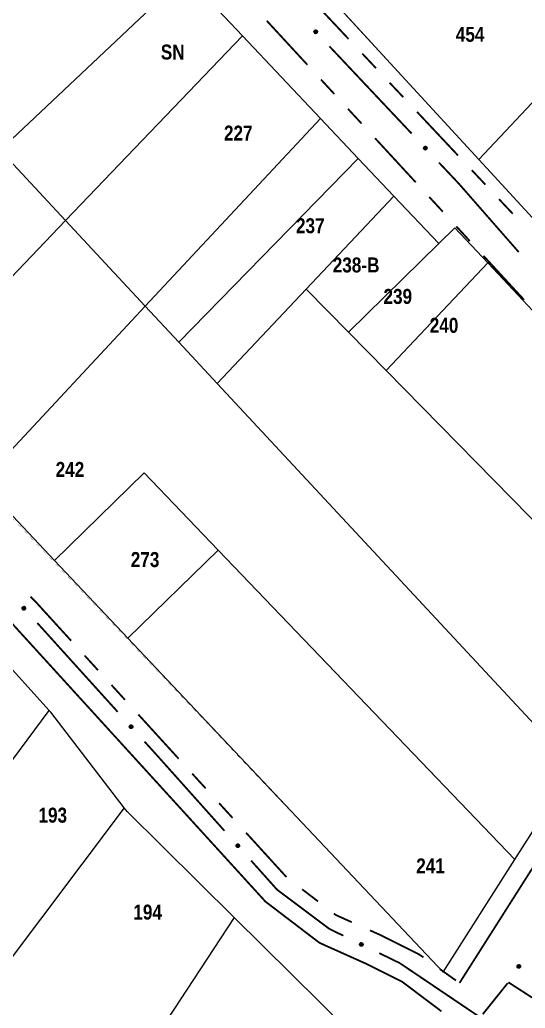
# Model space of a CAD drawing. Extents: x 201549 to 203722, y 4857623 to 4859778.
# Drawn here: x 202781.5 to 202832.1, y 4858534.9 to 4858633.9 of the extents above; entities that cross this region are included whole.
import ezdxf
from ezdxf.enums import TextEntityAlignment as Align

# ---------------------------------------------------------------- set-up
doc = ezdxf.new("R2010")
doc.units = 0
doc.header["$LTSCALE"] = 1.5
doc.header["$MEASUREMENT"] = 0
for name, color, linetype in [('CD-MALHA-LOTES', 40, 'CONTINUOUS'), ('RU-QUADRAS', 6, 'CONTINUOUS'), ('SV-EIXO-ROD-ESTR', 7, 'CONTINUOUS'), ('SV-EIXO-RUA-N-PAV', 6, 'CONTINUOUS'), ('SV-EST-MUNIC-PAV', 20, 'CONTINUOUS'), ('SV-RUA-NAO-PAV-S-GUIA-C-GUIA', 7, 'CONTINUOUS'), ('Th_NmrPort', 1, 'CONTINUOUS')]:
    doc.layers.add(name, color=color, linetype=linetype)
doc.styles.get("Standard").update_dxf_attribs({"font": 'swisscbo.ttf'})

msp = doc.modelspace()

# ---------------------------------------------------------------- linework, layer by layer
at = {"layer": 'CD-MALHA-LOTES', "linetype": 'Continuous'}
for p, q in [((202779.49, 4858620.85), (202798.06, 4858638.33)), ((202803.77, 4858632.28), (202798.06, 4858638.33)), ((202813.18, 4858635.39), (202827.42, 4858619.9)), ((202786.06, 4858613.79), (202803.77, 4858632.28)), ((202811.57, 4858624.02), (202803.77, 4858632.28)), ((202827.42, 4858619.9), (202835.61, 4858628.61)), ((202811.57, 4858624.02), (202794.03, 4858605.22)), ((202815.35, 4858620.02), (202811.57, 4858624.02)), ((202786.06, 4858613.79), (202779.49, 4858620.85)), ((202815.35, 4858620.02), (202797.38, 4858601.62)), ((202818.93, 4858616.24), (202815.35, 4858620.02)), ((202827.42, 4858619.9), (202855.53, 4858589.33)), ((202810.15, 4858606.93), (202818.93, 4858616.24)), ((202823.41, 4858611.49), (202818.93, 4858616.24)), ((202786.06, 4858613.79), (202769.24, 4858596.23)), ((202794.03, 4858605.22), (202786.06, 4858613.79)), ((202825.02, 4858613.07), (202823.41, 4858611.49)), ((202828.31, 4858609.56), (202825.02, 4858613.07)), ((202814.37, 4858602.63), (202823.41, 4858611.49)), ((202818.15, 4858598.78), (202828.31, 4858609.56)), ((202852.56, 4858583.72), (202828.31, 4858609.56)), ((202801.24, 4858597.48), (202810.15, 4858606.93)), ((202810.15, 4858606.93), (202814.37, 4858602.63)), ((202794.03, 4858605.22), (202777.57, 4858587.58)), ((202797.38, 4858601.62), (202794.03, 4858605.22)), ((202814.37, 4858602.63), (202818.15, 4858598.78)), ((202801.24, 4858597.48), (202797.38, 4858601.62)), ((202818.15, 4858598.78), (202844.85, 4858571.58)), ((202836.93, 4858559.11), (202801.24, 4858597.48)), ((202793.92, 4858588.53), (202784.95, 4858579.77)), ((202801.33, 4858580.81), (202793.92, 4858588.53)), ((202777.57, 4858587.58), (202784.95, 4858579.77)), ((202801.33, 4858580.81), (202792.3, 4858571.99)), ((202831.04, 4858549.84), (202801.33, 4858580.81)), ((202784.95, 4858579.77), (202792.3, 4858571.99)), ((202784.42, 4858564.75), (202776.27, 4858573.76)), ((202792.3, 4858571.99), (202823.87, 4858538.54)), ((202770.96, 4858546.69), (202784.42, 4858564.75)), ((202784.57, 4858564.59), (202784.42, 4858564.75)), ((202791.92, 4858555), (202784.57, 4858564.59)), ((202831.04, 4858549.84), (202836.93, 4858559.11)), ((202791.92, 4858555), (202779.27, 4858538.2)), ((202792.21, 4858554.62), (202791.92, 4858555)), ((202802.94, 4858544.03), (202792.21, 4858554.62)), ((202823.87, 4858538.54), (202831.04, 4858549.84)), ((202802.94, 4858544.03), (202789.45, 4858523.5)), ((202814.98, 4858532.14), (202802.94, 4858544.03))]:
    msp.add_line(p, q, dxfattribs=at)
at = {"layer": 'RU-QUADRAS', "linetype": 'Continuous'}
for points in [[(202661.4, 4858799.58, 0.01, 0.01, 0), (202688.71, 4858841.53, 0.01, 0.01, 0), (202804.15, 4858719.63, 0.01, 0.01, 0), (202884.93, 4858635.86, 0.01, 0.01, 0), (202855.53, 4858589.33, 0.01, 0.01, 0.002334857)], [(202628.51, 4858747.6, 0.01, 0.01, 0), (202656.66, 4858788.67, 0.01, 0.01, 0.001910762), (202823.41, 4858611.49, 0.01, 0.01, 0), (202825.02, 4858613.07, 0.01, 0.01, 0), (202852.56, 4858583.72, 0.01, 0.01, 0), (202823.87, 4858538.54, 0.01, 0.01, 0), (202760.3, 4858605.5, 0.01, 0.01, 0), (202761.22, 4858606.41, 0.01, 0.01, 0), (202682.66, 4858688.47, 0.01, 0.01, 0)], [(202595.46, 4858694.35, 0.01, 0.01, 0), (202622.38, 4858736.81, 0.01, 0.01, 0), (202694.57, 4858660.83, 0.01, 0.01, 0), (202716.7, 4858638.27, 0.01, 0.01, 0), (202765.13, 4858586.05, 0.01, 0.01, 0), (202784.57, 4858564.59, 0.01, 0.01, 0), (202792.21, 4858554.62, 0.01, 0.01, 0), (202814.98, 4858532.14, 0.01, 0.01, 0), (202788.85, 4858491.77, 0.01, 0.01, 0), (202763.69, 4858517.5, 0.01, 0.01, 0)]]:
    msp.add_lwpolyline(points, format="xyseb", close=True, dxfattribs=at)
at = {"layer": 'SV-EIXO-ROD-ESTR'}
msp.add_lwpolyline([(202831.591716, 4858539.183832), (202831.602429, 4858539.136111), (202831.601879, 4858539.092907), (202831.591048, 4858539.057005), (202831.573204, 4858539.027774), (202831.551581, 4858538.999926), (202831.523586, 4858538.97666), (202831.486795, 4858538.957719), (202831.439, 4858538.946636), (202831.394779, 4858538.950109), (202831.359012, 4858538.958844), (202831.327462, 4858538.975696), (202831.300761, 4858538.997154), (202831.277554, 4858539.027033), (202831.258723, 4858539.064505), (202831.248742, 4858539.112834), (202831.249573, 4858539.155187), (202831.260961, 4858539.189638), (202831.278103, 4858539.22125), (202831.300519, 4858539.249416), (202831.328131, 4858539.272096), (202831.365893, 4858539.290988), (202831.413725, 4858539.300207), (202831.455976, 4858539.299861), (202831.490578, 4858539.28896), (202831.52132, 4858539.271383), (202831.549515, 4858539.250035), (202831.574075, 4858539.222868), (202831.591716, 4858539.183832)], close=True, dxfattribs=at)
for points in [[(202831.328131, 4858539.272096), (202831.248742, 4858539.112834)], [(202831.300519, 4858539.249416), (202831.249573, 4858539.155187)], [(202831.312483, 4858539.256775), (202831.252257, 4858539.139649)], [(202831.345992, 4858539.275631), (202831.257587, 4858539.095418)], [(202831.365893, 4858539.290988), (202831.258723, 4858539.064505)], [(202831.388989, 4858539.291547), (202831.269375, 4858539.048597)], [(202831.413725, 4858539.300207), (202831.277554, 4858539.027033)], [(202831.432824, 4858539.298765), (202831.290866, 4858539.016627)], [(202831.455976, 4858539.299861), (202831.300761, 4858538.997154)], [(202831.470734, 4858539.291926), (202831.315342, 4858538.989226)], [(202831.490578, 4858539.28896), (202831.327462, 4858538.975696)], [(202831.504167, 4858539.278233), (202831.342011, 4858538.970171)], [(202831.52132, 4858539.271383), (202831.359012, 4858538.958844)], [(202831.534263, 4858539.256939), (202831.381109, 4858538.957666)], [(202831.549515, 4858539.250035), (202831.394779, 4858538.950109)], [(202831.559089, 4858539.232569), (202831.419766, 4858538.951969)], [(202831.574075, 4858539.222868), (202831.439, 4858538.946636)], [(202831.58093, 4858539.20363), (202831.463251, 4858538.956157)], [(202831.591716, 4858539.183832), (202831.486795, 4858538.957719)], [(202831.596495, 4858539.157601), (202831.508883, 4858538.973611)], [(202831.602429, 4858539.136111), (202831.523586, 4858538.97666)], [(202831.602222, 4858539.111481), (202831.5416, 4858538.996244)], [(202831.601879, 4858539.092907), (202831.551581, 4858538.999926)]]:
    msp.add_lwpolyline(points, dxfattribs=at)
at = {"layer": 'SV-EIXO-ROD-ESTR', "const_width": 0.18}
msp.add_lwpolyline([(202830.319178, 4858537.455147), (202827.818646, 4858534.333074)], dxfattribs=at)
at = {"layer": 'SV-EIXO-RUA-N-PAV'}
for points in [[(202811.075376, 4858632.876244), (202811.124279, 4858632.875485), (202811.166153, 4858632.864832), (202811.198521, 4858632.845895), (202811.22276, 4858632.821703), (202811.24477, 4858632.79416), (202811.260835, 4858632.761496), (202811.270634, 4858632.721292), (202811.270216, 4858632.672231), (202811.256485, 4858632.630052), (202811.239617, 4858632.597326), (202811.215846, 4858632.570598), (202811.188731, 4858632.549664), (202811.154249, 4858632.5341), (202811.11341, 4858632.524567), (202811.064087, 4858632.526181), (202811.023107, 4858632.536906), (202810.99228, 4858632.556044), (202810.965561, 4858632.580112), (202810.943427, 4858632.6085), (202810.927843, 4858632.640656), (202810.918319, 4858632.681792), (202810.920557, 4858632.730452), (202810.930787, 4858632.771448), (202810.949488, 4858632.802535), (202810.973775, 4858632.828306), (202811.001132, 4858632.850718), (202811.033295, 4858632.868234), (202811.075376, 4858632.876244)], [(202822.048195, 4858621.23162), (202822.097097, 4858621.230861), (202822.138971, 4858621.220209), (202822.171339, 4858621.201272), (202822.195578, 4858621.17708), (202822.217589, 4858621.149537), (202822.233653, 4858621.116872), (202822.243452, 4858621.076668), (202822.243035, 4858621.027607), (202822.229303, 4858620.985428), (202822.212435, 4858620.952702), (202822.188664, 4858620.925974), (202822.16155, 4858620.905041), (202822.127068, 4858620.889476), (202822.086228, 4858620.879943), (202822.036905, 4858620.881557), (202821.995925, 4858620.892282), (202821.965098, 4858620.911421), (202821.938379, 4858620.935488), (202821.916246, 4858620.963877), (202821.900661, 4858620.996032), (202821.891137, 4858621.037168), (202821.893375, 4858621.085829), (202821.903605, 4858621.126824), (202821.922306, 4858621.157911), (202821.946593, 4858621.183683), (202821.97395, 4858621.206095), (202822.006113, 4858621.22361), (202822.048195, 4858621.23162)], [(202781.897965, 4858574.798668), (202781.849061, 4858574.797975), (202781.806889, 4858574.80738), (202781.773974, 4858574.825347), (202781.749027, 4858574.848809), (202781.726209, 4858574.875686), (202781.709181, 4858574.907859), (202781.698193, 4858574.947754), (202781.697154, 4858574.996806), (202781.709627, 4858575.039374), (202781.725516, 4858575.072587), (202781.748482, 4858575.100009), (202781.774964, 4858575.121738), (202781.808968, 4858575.13832), (202781.849507, 4858575.149061), (202781.898856, 4858575.148912), (202781.940137, 4858575.139409), (202781.971518, 4858575.121194), (202781.99894, 4858575.09793), (202782.021906, 4858575.070211), (202782.038439, 4858575.038533), (202782.04918, 4858574.997697), (202782.048388, 4858574.948992), (202782.039379, 4858574.907711), (202782.021609, 4858574.876082), (202781.998098, 4858574.849601), (202781.971419, 4858574.826387), (202781.93979, 4858574.807924), (202781.897965, 4858574.798668)], [(202792.629034, 4858562.938566), (202792.580158, 4858562.940334), (202792.538512, 4858562.951847), (202792.506542, 4858562.971448), (202792.482807, 4858562.996135), (202792.461369, 4858563.024125), (202792.445982, 4858563.057115), (202792.437014, 4858563.097512), (202792.438443, 4858563.146554), (202792.453041, 4858563.18844), (202792.47058, 4858563.220812), (202792.494897, 4858563.247044), (202792.522438, 4858563.267414), (202792.557234, 4858563.282264), (202792.598261, 4858563.290953), (202792.64754, 4858563.288322), (202792.688291, 4858563.276755), (202792.718716, 4858563.256984), (202792.744933, 4858563.232371), (202792.766477, 4858563.203532), (202792.781395, 4858563.171062), (202792.790068, 4858563.129738), (202792.786827, 4858563.081134), (202792.775754, 4858563.040359), (202792.756416, 4858563.009663), (202792.731603, 4858562.984398), (202792.70379, 4858562.962555), (202792.671272, 4858562.945707), (202792.629034, 4858562.938566)], [(202803.308527, 4858551.025249), (202803.259661, 4858551.027292), (202803.218081, 4858551.039039), (202803.186221, 4858551.058819), (202803.162625, 4858551.083639), (202803.141346, 4858551.11175), (202803.126144, 4858551.144825), (202803.117403, 4858551.185272), (202803.119108, 4858551.234305), (202803.133942, 4858551.276109), (202803.151663, 4858551.308382), (202803.176127, 4858551.334476), (202803.203782, 4858551.354691), (202803.23866, 4858551.369346), (202803.279736, 4858551.377803), (202803.328999, 4858551.374896), (202803.369684, 4858551.363099), (202803.399998, 4858551.343158), (202803.426076, 4858551.318397), (202803.447457, 4858551.289438), (202803.462192, 4858551.256884), (202803.470633, 4858551.215512), (202803.467119, 4858551.166927), (202803.455817, 4858551.126215), (202803.436306, 4858551.095629), (202803.411351, 4858551.070504), (202803.383416, 4858551.048817), (202803.350804, 4858551.032152), (202803.308527, 4858551.025249)], [(202815.740651, 4858541.163503), (202815.694665, 4858541.146852), (202815.651737, 4858541.141944), (202815.614754, 4858541.148156), (202815.583505, 4858541.162167), (202815.553151, 4858541.180101), (202815.526536, 4858541.204935), (202815.503102, 4858541.239041), (202815.486074, 4858541.285054), (202815.483937, 4858541.32936), (202815.488087, 4858541.365943), (202815.500821, 4858541.399369), (202815.518737, 4858541.428565), (202815.545447, 4858541.455358), (202815.580242, 4858541.478768), (202815.626925, 4858541.494771), (202815.669043, 4858541.499293), (202815.704657, 4858541.492346), (202815.738179, 4858541.479332), (202815.76895, 4858541.460651), (202815.794935, 4858541.436123), (202815.818443, 4858541.401047), (202815.833626, 4858541.354762), (202815.838617, 4858541.312806), (202815.832171, 4858541.277104), (202815.818615, 4858541.244389), (202815.800998, 4858541.213725), (202815.777148, 4858541.185932), (202815.740651, 4858541.163503)]]:
    msp.add_lwpolyline(points, close=True, dxfattribs=at)
for points in [[(202810.920557, 4858632.730452), (202811.154249, 4858632.5341)], [(202810.923185, 4858632.704377), (202811.131369, 4858632.531198)], [(202810.926431, 4858632.748683), (202811.167483, 4858632.544605)], [(202810.930787, 4858632.771448), (202811.188731, 4858632.549664)], [(202810.941958, 4858632.783938), (202811.199854, 4858632.561984)], [(202810.949488, 4858632.802535), (202811.215846, 4858632.570598)], [(202810.963099, 4858632.813234), (202811.224624, 4858632.58345)], [(202810.973775, 4858632.828306), (202811.239617, 4858632.597326)], [(202810.990848, 4858632.837507), (202811.245937, 4858632.618532)], [(202811.001132, 4858632.850718), (202811.256485, 4858632.630052)], [(202811.020354, 4858632.855937), (202811.260528, 4858632.65478)], [(202811.033295, 4858632.868234), (202811.270216, 4858632.672231)], [(202811.053603, 4858632.870394), (202811.266639, 4858632.698036)], [(202811.075376, 4858632.876244), (202811.270634, 4858632.721292)], [(202811.101997, 4858632.874748), (202811.260356, 4858632.746487)], [(202811.124279, 4858632.875485), (202811.260835, 4858632.761496)], [(202811.148176, 4858632.869515), (202811.246013, 4858632.783594)], [(202811.166153, 4858632.864832), (202811.24477, 4858632.79416)], [(202810.918319, 4858632.681792), (202811.11341, 4858632.524567)], [(202810.927843, 4858632.640656), (202811.064087, 4858632.526181)], [(202810.928589, 4858632.658848), (202811.08309, 4858632.530701)], [(202810.939074, 4858632.621855), (202811.038841, 4858632.535877)], [(202810.943427, 4858632.6085), (202811.023107, 4858632.536906)], [(202821.891137, 4858621.037168), (202822.086228, 4858620.879943)], [(202821.893375, 4858621.085829), (202822.127068, 4858620.889476)], [(202821.896003, 4858621.059753), (202822.104188, 4858620.886574)], [(202821.89925, 4858621.10406), (202822.140302, 4858620.899981)], [(202821.900661, 4858620.996032), (202822.036905, 4858620.881557)], [(202821.901408, 4858621.014224), (202822.055909, 4858620.886078)], [(202821.903605, 4858621.126824), (202822.16155, 4858620.905041)], [(202821.911892, 4858620.977232), (202822.011659, 4858620.891253)], [(202821.914776, 4858621.139314), (202822.172672, 4858620.91736)], [(202821.916246, 4858620.963877), (202821.995925, 4858620.892282)], [(202821.922306, 4858621.157911), (202822.188664, 4858620.925974)], [(202821.935917, 4858621.16861), (202822.197442, 4858620.938826)], [(202821.946593, 4858621.183683), (202822.212435, 4858620.952702)], [(202821.963666, 4858621.192884), (202822.218755, 4858620.973909)], [(202821.97395, 4858621.206095), (202822.229303, 4858620.985428)], [(202821.993172, 4858621.211313), (202822.233346, 4858621.010156)], [(202822.006113, 4858621.22361), (202822.243035, 4858621.027607)], [(202822.026422, 4858621.22577), (202822.239457, 4858621.053413)], [(202822.048195, 4858621.23162), (202822.243452, 4858621.076668)], [(202822.074815, 4858621.230124), (202822.233174, 4858621.101864)], [(202822.097097, 4858621.230861), (202822.233653, 4858621.116872)], [(202822.120994, 4858621.224892), (202822.218832, 4858621.138971)], [(202822.138971, 4858621.220209), (202822.217589, 4858621.149537)], [(202781.93979, 4858574.807924), (202781.697154, 4858574.996806)], [(202781.897965, 4858574.798668), (202781.698193, 4858574.947754)], [(202781.919555, 4858574.805162), (202781.701496, 4858574.971119)], [(202781.95236, 4858574.8206), (202781.70632, 4858575.014537)], [(202781.849061, 4858574.797975), (202781.709181, 4858574.907859)], [(202781.871311, 4858574.799373), (202781.709214, 4858574.922875)], [(202781.971419, 4858574.826387), (202781.709627, 4858575.039374)], [(202781.981306, 4858574.839897), (202781.719828, 4858575.051202)], [(202781.824998, 4858574.803232), (202781.724652, 4858574.886211)], [(202781.998098, 4858574.849601), (202781.725516, 4858575.072587)], [(202781.806889, 4858574.80738), (202781.726209, 4858574.875686)], [(202782.008322, 4858574.864984), (202781.74009, 4858575.086902)], [(202782.021609, 4858574.876082), (202781.748482, 4858575.100009)], [(202782.028584, 4858574.894894), (202781.764212, 4858575.109094)], [(202782.039379, 4858574.907711), (202781.774964, 4858575.121738)], [(202782.043057, 4858574.930594), (202781.796052, 4858575.127426)], [(202782.048388, 4858574.948992), (202781.808968, 4858575.13832)], [(202782.044987, 4858574.974978), (202781.831752, 4858575.141899)], [(202782.04918, 4858574.997697), (202781.849507, 4858575.149061)], [(202782.038233, 4858575.020327), (202781.879995, 4858575.143829)], [(202782.038439, 4858575.038533), (202781.898856, 4858575.148912)], [(202782.026654, 4858575.056991), (202781.924379, 4858575.13997)], [(202782.021906, 4858575.070211), (202781.940137, 4858575.139409)], [(202792.629034, 4858562.938566), (202792.437014, 4858563.097512)], [(202792.671272, 4858562.945707), (202792.438443, 4858563.146554)], [(202792.650923, 4858562.943966), (202792.441487, 4858563.12068)], [(202792.580158, 4858562.940334), (202792.445982, 4858563.057115)], [(202792.60245, 4858562.940611), (202792.44677, 4858563.07211)], [(202792.684464, 4858562.957735), (202792.448489, 4858563.163801)], [(202792.70379, 4858562.962555), (202792.453041, 4858563.18844)], [(202792.556389, 4858562.946795), (202792.460344, 4858563.034715)], [(202792.538512, 4858562.951847), (202792.461369, 4858563.024125)], [(202792.714343, 4858562.975552), (202792.463824, 4858563.19974)], [(202792.731603, 4858562.984398), (202792.47058, 4858563.220812)], [(202792.742587, 4858562.999247), (202792.485856, 4858563.234376)], [(202792.756416, 4858563.009663), (202792.494897, 4858563.247044)], [(202792.764328, 4858563.028101), (202792.511064, 4858563.255327)], [(202792.775754, 4858563.040359), (202792.522438, 4858563.267414)], [(202792.780578, 4858563.063028), (202792.543786, 4858563.272034)], [(202792.786827, 4858563.081134), (202792.557234, 4858563.282264)], [(202792.784738, 4858563.107258), (202792.580168, 4858563.284693)], [(202792.790068, 4858563.129738), (202792.598261, 4858563.290953)], [(202792.780273, 4858563.152889), (202792.628448, 4858563.284194)], [(202792.781395, 4858563.171062), (202792.64754, 4858563.288322)], [(202792.770554, 4858563.19009), (202792.672581, 4858563.278107)], [(202792.766477, 4858563.203532), (202792.688291, 4858563.276755)], [(202803.308527, 4858551.025249), (202803.117403, 4858551.185272)], [(202803.350804, 4858551.032152), (202803.119108, 4858551.234305)], [(202803.330446, 4858551.030526), (202803.122007, 4858551.208415)], [(202803.259661, 4858551.027292), (202803.126144, 4858551.144825)], [(202803.281955, 4858551.027443), (202803.127016, 4858551.159816)], [(202803.364063, 4858551.044105), (202803.129251, 4858551.251496)], [(202803.383416, 4858551.048817), (202803.133942, 4858551.276109)], [(202803.235929, 4858551.033886), (202803.14038, 4858551.122345)], [(202803.218081, 4858551.039039), (202803.141346, 4858551.11175)], [(202803.394043, 4858551.061754), (202803.144788, 4858551.287348)], [(202803.411351, 4858551.070504), (202803.151663, 4858551.308382)], [(202803.422419, 4858551.085291), (202803.167015, 4858551.32186)], [(202803.436306, 4858551.095629), (202803.176127, 4858551.334476)], [(202803.444322, 4858551.114022), (202803.19234, 4858551.342668)], [(202803.455817, 4858551.126215), (202803.203782, 4858551.354691)], [(202803.460768, 4858551.148857), (202803.225155, 4858551.359191)], [(202803.467119, 4858551.166927), (202803.23866, 4858551.369346)], [(202803.465177, 4858551.193063), (202803.261609, 4858551.371646)], [(202803.470633, 4858551.215512), (202803.279736, 4858551.377803)], [(202803.460969, 4858551.238718), (202803.309884, 4858551.370875)], [(202803.462192, 4858551.256884), (202803.328999, 4858551.374896)], [(202803.451459, 4858551.275973), (202803.353983, 4858551.36454)], [(202803.447457, 4858551.289438), (202803.369684, 4858551.363099)], [(202815.800998, 4858541.213725), (202815.483937, 4858541.32936)], [(202815.777148, 4858541.185932), (202815.486074, 4858541.285054)], [(202815.818615, 4858541.244389), (202815.488087, 4858541.365943)], [(202815.78488, 4858541.202022), (202815.488936, 4858541.304808)], [(202815.805921, 4858541.229726), (202815.489708, 4858541.343874)], [(202815.823245, 4858541.26227), (202815.497177, 4858541.384238)], [(202815.758929, 4858541.176702), (202815.49858, 4858541.2622)], [(202815.832171, 4858541.277104), (202815.500821, 4858541.399369)], [(202815.740651, 4858541.163503), (202815.503102, 4858541.239041)], [(202815.832608, 4858541.297163), (202815.512713, 4858541.4131)], [(202815.838617, 4858541.312806), (202815.518737, 4858541.428565)], [(202815.715234, 4858541.155451), (202815.521655, 4858541.219135)], [(202815.694665, 4858541.146852), (202815.526536, 4858541.204935)], [(202815.834607, 4858541.335633), (202815.536805, 4858541.440839)], [(202815.833626, 4858541.354762), (202815.545447, 4858541.455358)], [(202815.670206, 4858541.143948), (202815.548237, 4858541.189538)], [(202815.651737, 4858541.141944), (202815.553151, 4858541.180101)], [(202815.821912, 4858541.378206), (202815.565807, 4858541.466193)], [(202815.818443, 4858541.401047), (202815.580242, 4858541.478768)], [(202815.800696, 4858541.418851), (202815.610764, 4858541.483798)], [(202815.794935, 4858541.436123), (202815.626925, 4858541.494771)], [(202815.777761, 4858541.449711), (202815.653969, 4858541.494669)], [(202815.76895, 4858541.460651), (202815.669043, 4858541.499293)]]:
    msp.add_lwpolyline(points, dxfattribs=at)
at = {"layer": 'SV-EIXO-RUA-N-PAV', "const_width": 0.18}
for points in [[(202812.4654, 4858631.240603), (202820.695013, 4858622.507136)], [(202823.438218, 4858619.59598), (202824.80982, 4858618.140402)], [(202824.80982, 4858618.140402), (202825.411035, 4858617.502378)], [(202825.411035, 4858617.502378), (202831.418796, 4858610.636365)], [(202791.273036, 4858564.602523), (202783.22527, 4858573.503841)], [(202795.351977, 4858560.090968), (202793.955625, 4858561.635417)], [(202795.963727, 4858559.406636), (202795.351977, 4858560.090968)], [(202801.961909, 4858552.696806), (202795.963727, 4858559.406636)], [(202807.230918, 4858546.802661), (202804.627767, 4858549.71466)], [(202807.30619, 4858546.746207), (202807.230918, 4858546.802661)], [(202812.465705, 4858542.87657), (202807.30619, 4858546.746207)], [(202812.96098, 4858542.636008), (202812.465705, 4858542.87657)], [(202813.860488, 4858542.199104), (202812.96098, 4858542.636008)], [(202819.512535, 4858539.453824), (202817.45852, 4858540.451488)], [(202820.106416, 4858539.052954), (202819.512535, 4858539.453824)], [(202827.566054, 4858534.017698), (202820.106416, 4858539.052954)], [(202830.382122, 4858537.533736), (202839.627172, 4858531.573111)]]:
    msp.add_lwpolyline(points, dxfattribs=at)
at = {"layer": 'SV-EST-MUNIC-PAV', "const_width": 0.18}
msp.add_lwpolyline([(202825.489723, 4858537.462819), (202853.405077, 4858581.406817), (202854.701031, 4858583.360825)], dxfattribs=at)
at = {"layer": 'SV-RUA-NAO-PAV-S-GUIA-C-GUIA', "const_width": 0.18}
for points in [[(202823.685545, 4858534.622705), (202819.781804, 4858537.563798), (202816.227273, 4858539.351122), (202811.472569, 4858541.483855), (202806.05825, 4858545.616243), (202780.797, 4858573.344238), (202750.675664, 4858604.255791), (202704.826679, 4858654.024432), (202644.420539, 4858718.449989), (202621.938144, 4858742.608247), (202606.226804, 4858716.257732), (202597.938144, 4858701.721649), (202592.494845, 4858691.701031), (202597.19088, 4858686.22921), (202626.922861, 4858655.55452), (202658.653185, 4858620.052414), (202675.208997, 4858601.328669), (202694.840485, 4858582.874966), (202722.65191, 4858554.058444), (202750.286622, 4858528.208144), (202773.621695, 4858501.947789), (202792.575485, 4858485.297679)], [(202810.279163, 4858636.342708), (202814.387188, 4858631.969594)], [(202810.260734, 4858629.387896), (202806.193669, 4858633.79913)], [(202815.75653, 4858630.511889), (202817.125872, 4858629.054184)], [(202812.97211, 4858626.447073), (202811.616422, 4858627.917484)], [(202818.495213, 4858627.596479), (202819.864555, 4858626.138775)], [(202815.683486, 4858623.50625), (202814.327798, 4858624.976662)], [(202821.233897, 4858624.68107), (202825.341922, 4858620.307955)], [(202821.106239, 4858617.624605), (202817.039175, 4858622.035839)], [(202826.711263, 4858618.85025), (202828.080605, 4858617.392546)], [(202823.817616, 4858614.683782), (202822.461927, 4858616.154194)], [(202829.449947, 4858615.934841), (202830.819289, 4858614.477136)], [(202826.528992, 4858611.74296), (202825.173304, 4858613.213371)], [(202831.951745, 4858605.861314), (202827.88468, 4858610.272548)], [(202782.546514, 4858576.147471), (202783.133152, 4858575.545443)], [(202783.133152, 4858575.545443), (202786.607814, 4858571.731483)], [(202787.954735, 4858570.253036), (202789.301655, 4858568.774589)], [(202790.648576, 4858567.296143), (202791.995497, 4858565.817696)], [(202793.342418, 4858564.339249), (202797.38318, 4858559.903909)], [(202798.7301, 4858558.425462), (202800.077021, 4858556.947016)], [(202801.423942, 4858555.468569), (202802.770862, 4858553.990122)], [(202804.117783, 4858552.511676), (202808.158545, 4858548.076336)], [(202809.734487, 4858546.847745), (202811.324331, 4858545.634323)], [(202812.914176, 4858544.4209), (202813.124692, 4858544.260228)], [(202813.124692, 4858544.260228), (202814.707891, 4858543.55008)], [(202816.532722, 4858542.731548), (202817.445137, 4858542.322282)], [(202817.445137, 4858542.322282), (202817.605567, 4858542.250321)], [(202817.605567, 4858542.250321), (202821.022133, 4858540.532371)], [(202821.022133, 4858540.532371), (202821.516207, 4858540.283935)], [(202821.516207, 4858540.283935), (202821.880672, 4858540.025173)], [(202823.511453, 4858538.867351), (202825.142234, 4858537.709529)]]:
    msp.add_lwpolyline(points, dxfattribs=at)

# ---------------------------------------------------------------- texts
at = {"layer": 'Th_NmrPort', "color": 1}
for s, p in [('454', (202825.118554, 4858632.437271)), ('SN', (202795.588554, 4858630.667271)), ('227', (202801.908554, 4858622.547271)), ('237', (202809.118554, 4858613.277271)), ('238-B', (202812.798554, 4858609.347271)), ('239', (202817.878554, 4858606.197271)), ('240', (202822.508554, 4858603.307271)), ('242', (202785.058554, 4858588.877271)), ('273', (202792.578554, 4858579.857271)), ('193', (202783.338554, 4858554.267271)), ('241', (202821.158554, 4858549.187271)), ('194', (202792.838554, 4858544.557271))]:
    msp.add_text(s, height=1.5, dxfattribs=at).set_placement(p, align=Align.MIDDLE_LEFT)

doc.saveas('drawing.dxf')
